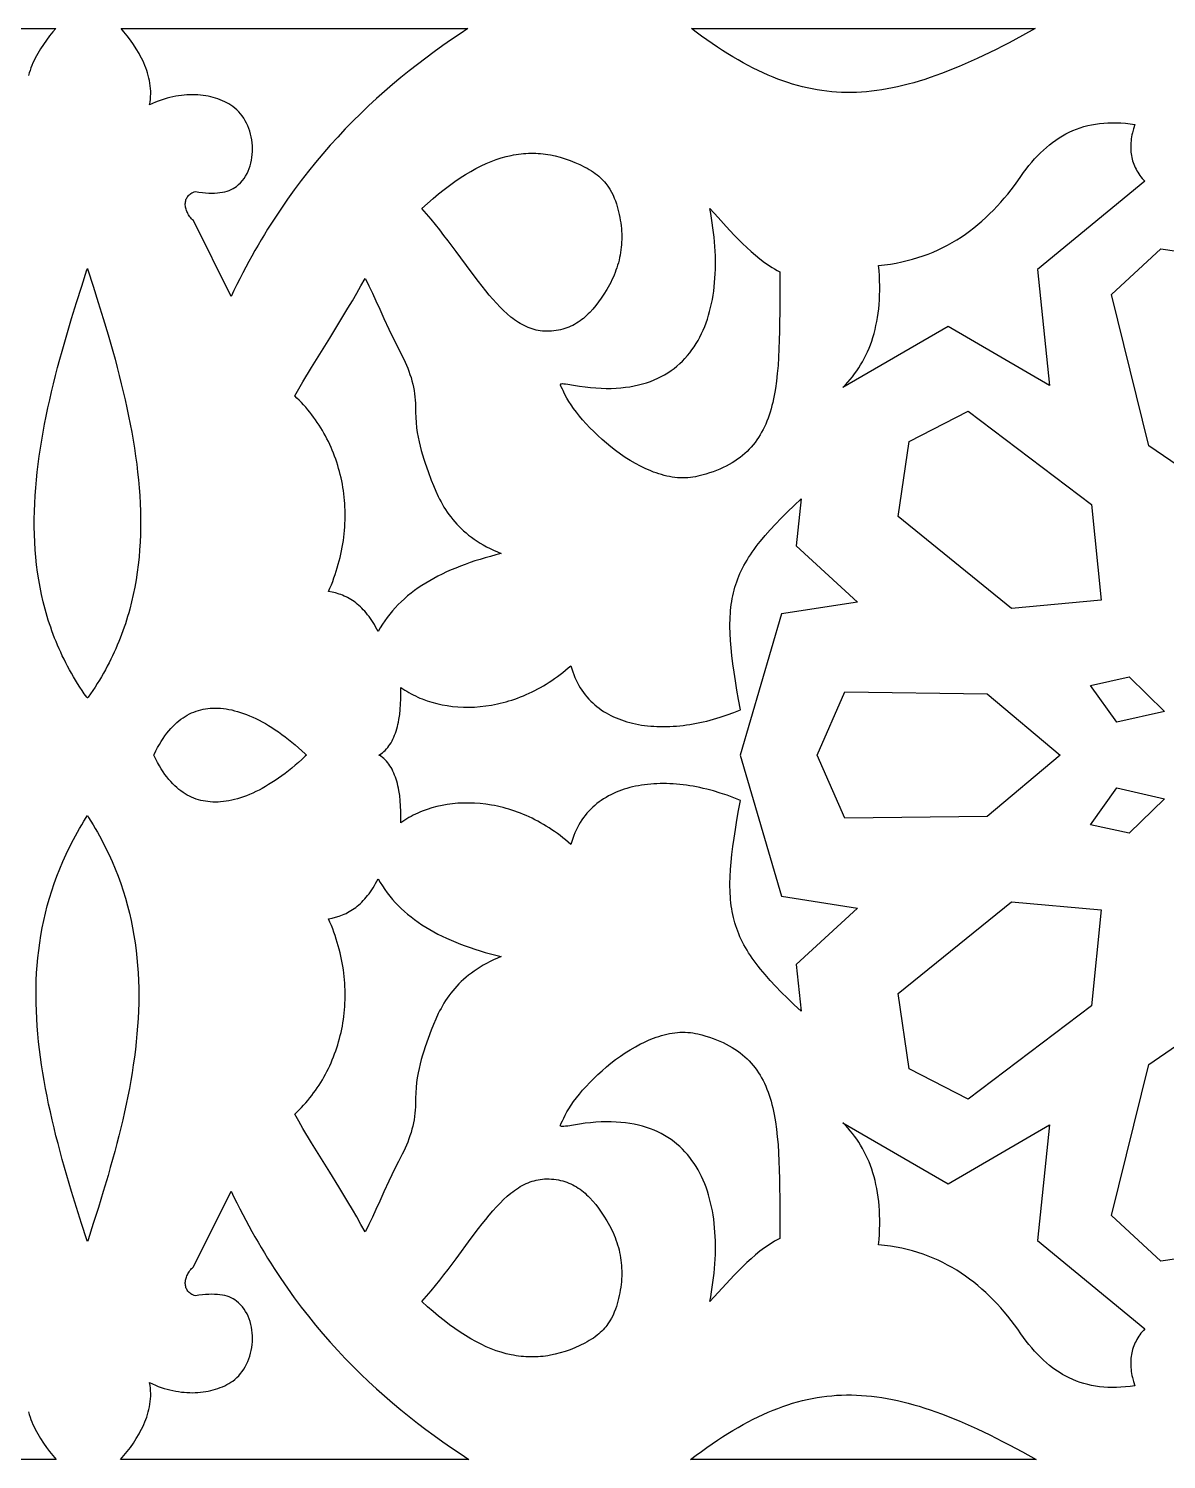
# Model space of a CAD drawing. Extents: x -575 to 575, y -425 to 425.
# Drawn here: x -411.5 to -347.9, y 285 to 365 of the extents above; entities that cross this region are included whole.
import ezdxf

# ---------------------------------------------------------------- set-up
doc = ezdxf.new("R2010")
doc.units = 0
doc.layers.add('LAYER_1', color=18, linetype='CONTINUOUS')

msp = doc.modelspace()

# ---------------------------------------------------------------- linework, layer by layer
at = {"layer": 'LAYER_1'}
for points in [[(-429.423, 365), (-410.035, 365), (-410.192, 364.817), (-410.373, 364.593), (-410.55, 364.36), (-410.721, 364.119), (-410.883, 363.87), (-411.036, 363.613), (-411.108, 363.482), (-411.177, 363.35), (-411.243, 363.216), (-411.305, 363.08), (-411.363, 362.943), (-411.417, 362.804), (-411.467, 362.664), (-411.513, 362.522), (-411.553, 362.38)], [(-411.553, 287.685), (-411.513, 287.542), (-411.467, 287.401), (-411.417, 287.261), (-411.363, 287.122), (-411.305, 286.985), (-411.243, 286.849), (-411.177, 286.715), (-411.108, 286.582), (-411.036, 286.451), (-410.883, 286.195), (-410.721, 285.945), (-410.55, 285.704), (-410.373, 285.471), (-410.192, 285.247), (-410.008, 285.032), (-429.472, 285.032)]]:
    msp.add_lwpolyline(points, dxfattribs=at)
for points in [[(-387.422, 364.711), (-387.905, 364.383), (-388.386, 364.048), (-388.863, 363.706), (-389.336, 363.357), (-389.806, 363), (-390.272, 362.635), (-390.733, 362.262), (-391.191, 361.88), (-391.644, 361.489), (-392.093, 361.089), (-392.537, 360.68), (-392.976, 360.261), (-393.41, 359.831), (-393.84, 359.392), (-394.264, 358.941), (-394.683, 358.48), (-395.096, 358.007), (-395.504, 357.523), (-395.905, 357.026), (-396.301, 356.518), (-396.691, 355.997), (-397.075, 355.463), (-397.452, 354.917), (-397.823, 354.356), (-398.005, 354.071), (-398.187, 353.783), (-398.366, 353.49), (-398.544, 353.195), (-398.72, 352.895), (-398.894, 352.593), (-399.067, 352.286), (-399.237, 351.976), (-399.406, 351.662), (-399.573, 351.344), (-399.738, 351.023), (-399.902, 350.697), (-400.063, 350.368), (-400.223, 350.035), (-402.333, 354.268), (-402.387, 354.319), (-402.437, 354.373), (-402.485, 354.428), (-402.529, 354.484), (-402.569, 354.541), (-402.607, 354.6), (-402.641, 354.659), (-402.672, 354.719), (-402.699, 354.78), (-402.722, 354.84), (-402.742, 354.901), (-402.758, 354.962), (-402.771, 355.023), (-402.779, 355.083), (-402.784, 355.142), (-402.785, 355.201), (-402.782, 355.259), (-402.775, 355.316), (-402.764, 355.371), (-402.749, 355.425), (-402.73, 355.477), (-402.706, 355.528), (-402.678, 355.576), (-402.646, 355.623), (-402.609, 355.667), (-402.568, 355.708), (-402.522, 355.747), (-402.472, 355.782), (-402.417, 355.815), (-402.358, 355.844), (-402.293, 355.87), (-402.224, 355.893), (-402.024, 355.863), (-401.832, 355.839), (-401.648, 355.821), (-401.472, 355.811), (-401.304, 355.806), (-401.144, 355.808), (-400.991, 355.817), (-400.846, 355.832), (-400.708, 355.853), (-400.576, 355.881), (-400.452, 355.915), (-400.334, 355.955), (-400.223, 356.002), (-400.117, 356.055), (-400.018, 356.115), (-399.925, 356.18), (-399.804, 356.28), (-399.692, 356.389), (-399.589, 356.505), (-399.496, 356.628), (-399.411, 356.758), (-399.334, 356.894), (-399.267, 357.035), (-399.208, 357.181), (-399.158, 357.332), (-399.116, 357.486), (-399.082, 357.643), (-399.057, 357.803), (-399.04, 357.964), (-399.03, 358.128), (-399.029, 358.292), (-399.036, 358.456), (-399.05, 358.62), (-399.072, 358.783), (-399.102, 358.945), (-399.139, 359.104), (-399.183, 359.261), (-399.235, 359.415), (-399.294, 359.565), (-399.361, 359.711), (-399.434, 359.852), (-399.514, 359.987), (-399.601, 360.117), (-399.694, 360.239), (-399.795, 360.355), (-399.902, 360.463), (-400.015, 360.562), (-400.135, 360.653), (-400.242, 360.724), (-400.352, 360.791), (-400.466, 360.855), (-400.584, 360.915), (-400.706, 360.97), (-400.831, 361.022), (-400.959, 361.069), (-401.089, 361.113), (-401.223, 361.152), (-401.36, 361.186), (-401.499, 361.217), (-401.641, 361.243), (-401.785, 361.264), (-401.931, 361.281), (-402.08, 361.294), (-402.23, 361.302), (-402.382, 361.305), (-402.536, 361.303), (-402.691, 361.296), (-402.847, 361.285), (-403.005, 361.268), (-403.164, 361.247), (-403.324, 361.22), (-403.484, 361.189), (-403.646, 361.152), (-403.807, 361.11), (-403.97, 361.062), (-404.132, 361.009), (-404.294, 360.951), (-404.457, 360.887), (-404.619, 360.818), (-404.781, 360.743), (-404.755, 360.896), (-404.737, 361.048), (-404.725, 361.199), (-404.721, 361.35), (-404.722, 361.5), (-404.73, 361.649), (-404.744, 361.797), (-404.764, 361.945), (-404.789, 362.091), (-404.82, 362.236), (-404.856, 362.38), (-404.896, 362.522), (-404.942, 362.664), (-404.992, 362.804), (-405.046, 362.943), (-405.104, 363.08), (-405.166, 363.216), (-405.232, 363.35), (-405.301, 363.482), (-405.373, 363.613), (-405.526, 363.87), (-405.688, 364.119), (-405.859, 364.36), (-406.036, 364.593), (-406.218, 364.817), (-406.374, 365), (-386.983, 365)], [(-355.964, 364.609), (-356.712, 364.212), (-357.078, 364.023), (-357.439, 363.841), (-357.796, 363.664), (-358.147, 363.495), (-358.494, 363.332), (-358.837, 363.175), (-359.176, 363.025), (-359.51, 362.882), (-359.84, 362.745), (-360.166, 362.615), (-360.489, 362.492), (-360.808, 362.375), (-361.124, 362.265), (-361.436, 362.161), (-361.745, 362.065), (-362.05, 361.975), (-362.353, 361.892), (-362.654, 361.815), (-362.951, 361.746), (-363.246, 361.683), (-363.538, 361.627), (-363.829, 361.579), (-364.117, 361.537), (-364.403, 361.501), (-364.687, 361.473), (-364.97, 361.452), (-365.251, 361.438), (-365.531, 361.431), (-365.809, 361.431), (-366.086, 361.438), (-366.362, 361.452), (-366.637, 361.473), (-366.911, 361.501), (-367.185, 361.536), (-367.458, 361.579), (-367.731, 361.629), (-368.004, 361.685), (-368.276, 361.75), (-368.549, 361.821), (-368.822, 361.9), (-369.095, 361.986), (-369.369, 362.079), (-369.643, 362.179), (-369.918, 362.287), (-370.193, 362.403), (-370.47, 362.525), (-370.748, 362.656), (-371.027, 362.793), (-371.308, 362.938), (-371.59, 363.091), (-371.874, 363.251), (-372.159, 363.418), (-372.447, 363.593), (-372.736, 363.776), (-373.028, 363.966), (-373.322, 364.164), (-373.619, 364.37), (-373.918, 364.583), (-374.22, 364.804), (-374.482, 365), (-355.253, 365)], [(-350.71, 359.74), (-350.461, 359.728), (-350.208, 359.708), (-349.949, 359.679), (-349.686, 359.64), (-349.761, 359.406), (-349.821, 359.177), (-349.845, 359.064), (-349.866, 358.952), (-349.884, 358.842), (-349.897, 358.733), (-349.907, 358.624), (-349.914, 358.518), (-349.916, 358.412), (-349.915, 358.307), (-349.911, 358.204), (-349.903, 358.102), (-349.891, 358.001), (-349.875, 357.901), (-349.856, 357.802), (-349.833, 357.705), (-349.807, 357.609), (-349.777, 357.514), (-349.743, 357.42), (-349.705, 357.327), (-349.664, 357.236), (-349.62, 357.145), (-349.571, 357.056), (-349.519, 356.968), (-349.464, 356.882), (-349.404, 356.796), (-349.341, 356.712), (-349.275, 356.629), (-349.205, 356.547), (-349.131, 356.466), (-355.129, 351.528), (-354.462, 345.061), (-360.127, 348.353), (-366.014, 344.944), (-365.873, 345.088), (-365.737, 345.235), (-365.606, 345.387), (-365.479, 345.543), (-365.357, 345.703), (-365.239, 345.866), (-365.126, 346.035), (-365.018, 346.207), (-364.915, 346.384), (-364.816, 346.565), (-364.723, 346.75), (-364.634, 346.94), (-364.551, 347.134), (-364.473, 347.333), (-364.4, 347.537), (-364.332, 347.745), (-364.269, 347.959), (-364.212, 348.176), (-364.161, 348.399), (-364.115, 348.627), (-364.074, 348.86), (-364.039, 349.097), (-364.01, 349.34), (-363.987, 349.588), (-363.969, 349.841), (-363.957, 350.099), (-363.951, 350.363), (-363.952, 350.632), (-363.958, 350.907), (-363.971, 351.187), (-363.989, 351.472), (-364.014, 351.763), (-363.682, 351.799), (-363.355, 351.843), (-363.035, 351.897), (-362.721, 351.959), (-362.413, 352.031), (-362.111, 352.11), (-361.815, 352.198), (-361.525, 352.295), (-361.241, 352.399), (-360.962, 352.512), (-360.689, 352.632), (-360.421, 352.76), (-360.158, 352.896), (-359.901, 353.039), (-359.648, 353.189), (-359.401, 353.347), (-359.159, 353.512), (-358.922, 353.684), (-358.689, 353.862), (-358.461, 354.047), (-358.238, 354.239), (-358.019, 354.437), (-357.805, 354.642), (-357.594, 354.852), (-357.388, 355.069), (-357.187, 355.291), (-356.989, 355.519), (-356.795, 355.753), (-356.605, 355.992), (-356.418, 356.236), (-356.236, 356.486), (-356.056, 356.741), (-355.909, 356.949), (-355.759, 357.151), (-355.607, 357.345), (-355.452, 357.533), (-355.294, 357.713), (-355.133, 357.887), (-354.969, 358.053), (-354.802, 358.211), (-354.632, 358.363), (-354.459, 358.507), (-354.283, 358.643), (-354.103, 358.772), (-353.92, 358.893), (-353.734, 359.006), (-353.544, 359.112), (-353.35, 359.209), (-353.152, 359.299), (-352.951, 359.381), (-352.746, 359.454), (-352.536, 359.52), (-352.323, 359.577), (-352.106, 359.626), (-351.884, 359.666), (-351.658, 359.698), (-351.428, 359.721), (-351.193, 359.736), (-350.954, 359.742)], [(-383.325, 358.035), (-383.188, 358.031), (-383.051, 358.024), (-382.914, 358.014), (-382.778, 358), (-382.641, 357.983), (-382.505, 357.963), (-382.368, 357.939), (-382.095, 357.881), (-381.821, 357.811), (-381.547, 357.727), (-381.272, 357.629), (-380.997, 357.519), (-380.72, 357.396), (-380.443, 357.259), (-380.314, 357.191), (-380.192, 357.12), (-380.076, 357.049), (-379.965, 356.975), (-379.861, 356.901), (-379.762, 356.825), (-379.669, 356.748), (-379.581, 356.67), (-379.498, 356.591), (-379.42, 356.512), (-379.346, 356.431), (-379.277, 356.351), (-379.212, 356.269), (-379.152, 356.187), (-379.043, 356.023), (-378.947, 355.858), (-378.865, 355.694), (-378.794, 355.532), (-378.733, 355.371), (-378.681, 355.214), (-378.635, 355.06), (-378.559, 354.768), (-378.522, 354.609), (-378.489, 354.45), (-378.46, 354.293), (-378.436, 354.136), (-378.416, 353.981), (-378.4, 353.827), (-378.389, 353.674), (-378.381, 353.522), (-378.378, 353.371), (-378.379, 353.221), (-378.384, 353.072), (-378.393, 352.924), (-378.406, 352.777), (-378.424, 352.631), (-378.445, 352.486), (-378.47, 352.342), (-378.498, 352.199), (-378.531, 352.057), (-378.568, 351.916), (-378.608, 351.775), (-378.652, 351.636), (-378.7, 351.497), (-378.751, 351.36), (-378.806, 351.223), (-378.865, 351.087), (-378.927, 350.952), (-378.992, 350.818), (-379.062, 350.685), (-379.134, 350.552), (-379.21, 350.42), (-379.372, 350.159), (-379.522, 349.936), (-379.675, 349.722), (-379.834, 349.517), (-379.997, 349.322), (-380.166, 349.139), (-380.253, 349.051), (-380.341, 348.967), (-380.431, 348.885), (-380.523, 348.807), (-380.617, 348.733), (-380.713, 348.662), (-380.811, 348.594), (-380.911, 348.53), (-381.013, 348.47), (-381.118, 348.414), (-381.224, 348.362), (-381.333, 348.314), (-381.445, 348.27), (-381.559, 348.231), (-381.676, 348.195), (-381.795, 348.165), (-381.917, 348.139), (-382.042, 348.118), (-382.17, 348.101), (-382.3, 348.09), (-382.434, 348.083), (-382.571, 348.082), (-382.693, 348.086), (-382.813, 348.095), (-382.932, 348.109), (-383.049, 348.128), (-383.165, 348.153), (-383.28, 348.182), (-383.393, 348.216), (-383.505, 348.255), (-383.617, 348.298), (-383.727, 348.346), (-383.836, 348.398), (-383.944, 348.455), (-384.051, 348.516), (-384.157, 348.581), (-384.263, 348.65), (-384.367, 348.723), (-384.472, 348.8), (-384.575, 348.88), (-384.78, 349.052), (-384.983, 349.238), (-385.185, 349.437), (-385.385, 349.648), (-385.585, 349.87), (-385.785, 350.103), (-385.985, 350.346), (-386.185, 350.598), (-386.387, 350.858), (-386.795, 351.4), (-387.642, 352.55), (-388.089, 353.146), (-388.319, 353.446), (-388.555, 353.746), (-388.796, 354.046), (-389.044, 354.345), (-389.299, 354.643), (-389.56, 354.937), (-389.243, 355.226), (-388.93, 355.5), (-388.62, 355.759), (-388.314, 356.005), (-388.011, 356.236), (-387.711, 356.453), (-387.413, 356.656), (-387.119, 356.844), (-386.827, 357.019), (-386.537, 357.18), (-386.249, 357.326), (-385.964, 357.459), (-385.68, 357.578), (-385.399, 357.683), (-385.118, 357.775), (-384.84, 357.852), (-384.562, 357.916), (-384.424, 357.943), (-384.286, 357.966), (-384.148, 357.986), (-384.01, 358.003), (-383.873, 358.016), (-383.735, 358.026), (-383.598, 358.032), (-383.461, 358.035)], [(-372.991, 354.438), (-372.537, 353.943), (-372.085, 353.458), (-371.857, 353.221), (-371.626, 352.99), (-371.391, 352.764), (-371.15, 352.544), (-370.904, 352.332), (-370.65, 352.128), (-370.388, 351.932), (-370.253, 351.838), (-370.116, 351.746), (-369.976, 351.657), (-369.833, 351.57), (-369.688, 351.486), (-369.539, 351.405), (-369.545, 349.13), (-369.549, 348.598), (-369.557, 348.082), (-369.569, 347.58), (-369.586, 347.094), (-369.609, 346.622), (-369.64, 346.166), (-369.678, 345.725), (-369.726, 345.299), (-369.784, 344.888), (-369.817, 344.688), (-369.853, 344.492), (-369.892, 344.3), (-369.934, 344.111), (-369.979, 343.927), (-370.028, 343.746), (-370.08, 343.569), (-370.136, 343.396), (-370.196, 343.226), (-370.259, 343.061), (-370.327, 342.899), (-370.399, 342.741), (-370.475, 342.587), (-370.555, 342.436), (-370.64, 342.29), (-370.729, 342.147), (-370.823, 342.008), (-370.922, 341.873), (-371.026, 341.742), (-371.136, 341.615), (-371.25, 341.491), (-371.37, 341.371), (-371.495, 341.256), (-371.626, 341.144), (-371.763, 341.035), (-371.905, 340.931), (-372.053, 340.831), (-372.208, 340.734), (-372.369, 340.641), (-372.536, 340.552), (-372.71, 340.467), (-372.89, 340.386), (-373.077, 340.309), (-373.27, 340.235), (-373.471, 340.166), (-373.679, 340.1), (-373.894, 340.038), (-374.116, 339.98), (-374.257, 339.949), (-374.399, 339.924), (-374.541, 339.905), (-374.685, 339.892), (-374.83, 339.886), (-374.975, 339.885), (-375.121, 339.89), (-375.267, 339.9), (-375.414, 339.916), (-375.561, 339.937), (-375.709, 339.963), (-375.857, 339.994), (-376.005, 340.03), (-376.153, 340.07), (-376.301, 340.115), (-376.448, 340.164), (-376.596, 340.218), (-376.743, 340.275), (-376.89, 340.336), (-377.036, 340.401), (-377.182, 340.47), (-377.327, 340.542), (-377.615, 340.696), (-377.899, 340.862), (-378.178, 341.038), (-378.452, 341.224), (-378.72, 341.418), (-378.982, 341.62), (-379.236, 341.827), (-379.482, 342.039), (-379.719, 342.255), (-379.947, 342.473), (-380.164, 342.692), (-380.371, 342.911), (-380.566, 343.129), (-380.748, 343.345), (-380.918, 343.556), (-381.074, 343.763), (-381.215, 343.964), (-381.341, 344.158), (-381.451, 344.343), (-381.544, 344.519), (-381.62, 344.683), (-381.658, 344.768), (-381.696, 344.844), (-381.764, 344.97), (-381.789, 345.021), (-381.806, 345.063), (-381.813, 345.098), (-381.811, 345.112), (-381.807, 345.124), (-381.799, 345.135), (-381.787, 345.143), (-381.75, 345.155), (-381.695, 345.159), (-381.619, 345.155), (-381.521, 345.145), (-381.398, 345.127), (-381.071, 345.072), (-380.747, 345.019), (-380.431, 344.975), (-380.123, 344.94), (-379.822, 344.915), (-379.528, 344.899), (-379.242, 344.892), (-378.963, 344.894), (-378.692, 344.904), (-378.428, 344.924), (-378.17, 344.951), (-377.92, 344.987), (-377.677, 345.031), (-377.441, 345.083), (-377.212, 345.142), (-376.99, 345.21), (-376.775, 345.285), (-376.566, 345.367), (-376.365, 345.457), (-376.17, 345.554), (-375.981, 345.658), (-375.799, 345.768), (-375.624, 345.885), (-375.455, 346.009), (-375.293, 346.14), (-375.136, 346.276), (-374.987, 346.419), (-374.843, 346.567), (-374.706, 346.722), (-374.575, 346.882), (-374.45, 347.047), (-374.331, 347.218), (-374.218, 347.394), (-374.111, 347.576), (-374.01, 347.762), (-373.914, 347.953), (-373.825, 348.149), (-373.741, 348.349), (-373.663, 348.554), (-373.591, 348.763), (-373.524, 348.976), (-373.462, 349.192), (-373.407, 349.413), (-373.356, 349.638), (-373.311, 349.865), (-373.271, 350.097), (-373.237, 350.331), (-373.207, 350.569), (-373.183, 350.809), (-373.164, 351.052), (-373.15, 351.298), (-373.141, 351.547), (-373.137, 351.797), (-373.138, 352.05), (-373.144, 352.305), (-373.154, 352.562), (-373.169, 352.821), (-373.189, 353.081), (-373.214, 353.343), (-373.243, 353.606), (-373.276, 353.871), (-373.315, 354.136), (-373.357, 354.403), (-373.404, 354.67), (-373.455, 354.937)], [(-344.514, 352.146), (-342.451, 343.742), (-344.856, 338.92), (-348.902, 341.686), (-350.996, 350.131), (-348.24, 352.684)], [(-408.232, 351.51), (-407.939, 350.605), (-407.652, 349.698), (-407.372, 348.79), (-407.101, 347.881), (-406.84, 346.969), (-406.716, 346.517), (-406.594, 346.062), (-406.477, 345.608), (-406.363, 345.155), (-406.254, 344.702), (-406.149, 344.249), (-406.049, 343.797), (-405.954, 343.346), (-405.865, 342.896), (-405.78, 342.447), (-405.702, 341.998), (-405.63, 341.551), (-405.564, 341.105), (-405.504, 340.66), (-405.451, 340.217), (-405.405, 339.775), (-405.366, 339.335), (-405.335, 338.896), (-405.311, 338.459), (-405.294, 338.024), (-405.286, 337.59), (-405.287, 337.158), (-405.295, 336.729), (-405.312, 336.301), (-405.339, 335.876), (-405.374, 335.452), (-405.419, 335.031), (-405.473, 334.612), (-405.537, 334.195), (-405.611, 333.78), (-405.695, 333.367), (-405.789, 332.957), (-405.895, 332.545), (-405.951, 332.346), (-406.011, 332.143), (-406.073, 331.941), (-406.138, 331.739), (-406.206, 331.538), (-406.277, 331.338), (-406.35, 331.138), (-406.427, 330.938), (-406.507, 330.739), (-406.59, 330.541), (-406.675, 330.343), (-406.764, 330.146), (-406.856, 329.949), (-406.951, 329.753), (-407.05, 329.557), (-407.151, 329.362), (-407.256, 329.167), (-407.365, 328.973), (-407.476, 328.779), (-407.591, 328.586), (-407.71, 328.394), (-407.832, 328.201), (-407.957, 328.01), (-408.086, 327.819), (-408.219, 327.628), (-408.248, 327.588), (-408.26, 327.603), (-408.272, 327.588), (-408.301, 327.628), (-408.433, 327.819), (-408.562, 328.01), (-408.688, 328.201), (-408.81, 328.394), (-408.928, 328.586), (-409.043, 328.779), (-409.155, 328.973), (-409.263, 329.167), (-409.368, 329.362), (-409.47, 329.557), (-409.568, 329.753), (-409.663, 329.949), (-409.755, 330.146), (-409.844, 330.343), (-409.93, 330.541), (-410.013, 330.739), (-410.092, 330.938), (-410.169, 331.138), (-410.243, 331.338), (-410.314, 331.538), (-410.382, 331.739), (-410.447, 331.941), (-410.509, 332.143), (-410.568, 332.346), (-410.624, 332.545), (-410.73, 332.957), (-410.825, 333.367), (-410.909, 333.78), (-410.983, 334.195), (-411.047, 334.612), (-411.101, 335.031), (-411.146, 335.452), (-411.181, 335.876), (-411.207, 336.301), (-411.224, 336.729), (-411.233, 337.158), (-411.233, 337.59), (-411.225, 338.024), (-411.209, 338.459), (-411.185, 338.896), (-411.153, 339.335), (-411.115, 339.775), (-411.069, 340.217), (-411.016, 340.66), (-410.956, 341.105), (-410.89, 341.551), (-410.817, 341.998), (-410.739, 342.447), (-410.655, 342.896), (-410.565, 343.346), (-410.47, 343.797), (-410.37, 344.249), (-410.266, 344.702), (-410.156, 345.155), (-410.043, 345.608), (-409.925, 346.062), (-409.804, 346.517), (-409.679, 346.969), (-409.419, 347.881), (-409.148, 348.79), (-408.868, 349.698), (-408.58, 350.605), (-408.288, 351.51), (-408.26, 351.593)], [(-392.623, 350.832), (-392.518, 350.629), (-392.319, 350.22), (-392.122, 349.792), (-391.912, 349.325), (-391.676, 348.802), (-391.396, 348.202), (-391.06, 347.508), (-390.866, 347.119), (-390.652, 346.699), (-390.569, 346.533), (-390.491, 346.365), (-390.416, 346.194), (-390.346, 346.021), (-390.28, 345.846), (-390.22, 345.669), (-390.164, 345.491), (-390.113, 345.312), (-390.067, 345.132), (-390.027, 344.952), (-389.993, 344.773), (-389.965, 344.594), (-389.943, 344.415), (-389.927, 344.238), (-389.918, 344.062), (-389.915, 343.888), (-389.912, 343.572), (-389.9, 343.269), (-389.878, 342.977), (-389.848, 342.696), (-389.81, 342.425), (-389.764, 342.162), (-389.712, 341.906), (-389.653, 341.657), (-389.589, 341.413), (-389.52, 341.174), (-389.447, 340.937), (-389.369, 340.703), (-389.205, 340.238), (-389.032, 339.77), (-388.91, 339.456), (-388.78, 339.148), (-388.639, 338.846), (-388.564, 338.697), (-388.486, 338.55), (-388.404, 338.405), (-388.319, 338.262), (-388.23, 338.12), (-388.137, 337.98), (-388.04, 337.842), (-387.938, 337.707), (-387.832, 337.573), (-387.721, 337.441), (-387.605, 337.311), (-387.483, 337.184), (-387.356, 337.058), (-387.224, 336.936), (-387.085, 336.815), (-386.941, 336.697), (-386.79, 336.581), (-386.633, 336.467), (-386.469, 336.357), (-386.298, 336.248), (-386.12, 336.143), (-385.935, 336.04), (-385.742, 335.94), (-385.542, 335.842), (-385.334, 335.748), (-385.117, 335.656), (-385.421, 335.581), (-385.72, 335.502), (-386.014, 335.42), (-386.302, 335.334), (-386.586, 335.245), (-386.864, 335.152), (-387.136, 335.055), (-387.404, 334.955), (-387.665, 334.851), (-387.922, 334.743), (-388.172, 334.632), (-388.417, 334.516), (-388.656, 334.396), (-388.889, 334.273), (-389.116, 334.145), (-389.338, 334.013), (-389.553, 333.877), (-389.762, 333.737), (-389.965, 333.593), (-390.161, 333.444), (-390.351, 333.291), (-390.535, 333.133), (-390.712, 332.971), (-390.883, 332.805), (-391.047, 332.634), (-391.205, 332.459), (-391.355, 332.278), (-391.499, 332.093), (-391.636, 331.904), (-391.765, 331.709), (-391.888, 331.51), (-392.004, 331.306), (-392.072, 331.439), (-392.142, 331.568), (-392.214, 331.692), (-392.287, 331.812), (-392.361, 331.927), (-392.436, 332.037), (-392.512, 332.143), (-392.59, 332.244), (-392.669, 332.341), (-392.749, 332.434), (-392.831, 332.523), (-392.913, 332.608), (-392.997, 332.688), (-393.082, 332.765), (-393.168, 332.838), (-393.255, 332.907), (-393.343, 332.972), (-393.432, 333.033), (-393.522, 333.091), (-393.614, 333.145), (-393.706, 333.196), (-393.799, 333.243), (-393.893, 333.287), (-393.988, 333.327), (-394.084, 333.364), (-394.181, 333.398), (-394.378, 333.457), (-394.577, 333.504), (-394.781, 333.54), (-394.698, 333.729), (-394.619, 333.918), (-394.544, 334.107), (-394.473, 334.297), (-394.406, 334.487), (-394.343, 334.677), (-394.284, 334.868), (-394.228, 335.058), (-394.177, 335.248), (-394.129, 335.439), (-394.085, 335.629), (-394.045, 335.82), (-394.009, 336.01), (-393.976, 336.2), (-393.947, 336.39), (-393.922, 336.579), (-393.9, 336.769), (-393.882, 336.958), (-393.868, 337.146), (-393.857, 337.334), (-393.85, 337.522), (-393.847, 337.709), (-393.847, 337.895), (-393.85, 338.081), (-393.858, 338.266), (-393.868, 338.45), (-393.882, 338.634), (-393.9, 338.817), (-393.921, 338.999), (-393.945, 339.18), (-393.973, 339.36), (-394.004, 339.539), (-394.039, 339.717), (-394.077, 339.894), (-394.118, 340.07), (-394.163, 340.245), (-394.21, 340.418), (-394.261, 340.59), (-394.316, 340.761), (-394.373, 340.931), (-394.434, 341.099), (-394.498, 341.265), (-394.565, 341.431), (-394.635, 341.594), (-394.709, 341.756), (-394.785, 341.917), (-394.865, 342.075), (-394.947, 342.232), (-395.033, 342.388), (-395.121, 342.541), (-395.213, 342.693), (-395.308, 342.842), (-395.405, 342.99), (-395.506, 343.136), (-395.609, 343.28), (-395.716, 343.421), (-395.825, 343.561), (-395.937, 343.698), (-396.052, 343.833), (-396.17, 343.966), (-396.29, 344.096), (-396.414, 344.225), (-396.54, 344.35), (-396.669, 344.474), (-396.444, 344.863), (-396.212, 345.257), (-395.727, 346.059), (-394.71, 347.701), (-394.196, 348.534), (-393.689, 349.37), (-393.441, 349.789), (-393.199, 350.206), (-392.963, 350.623), (-392.734, 351.038)], [(-352.101, 338.405), (-351.577, 333.05), (-356.586, 332.593), (-362.922, 337.728), (-362.305, 341.927), (-359.008, 343.627)], [(-368.632, 336.09), (-365.188, 332.952), (-369.437, 332.289), (-371.747, 324.396), (-369.437, 316.502), (-365.188, 315.84), (-368.632, 312.701), (-368.346, 310.079), (-368.74, 310.447), (-369.111, 310.803), (-369.458, 311.147), (-369.783, 311.482), (-370.085, 311.807), (-370.366, 312.126), (-370.626, 312.437), (-370.748, 312.591), (-370.864, 312.744), (-370.976, 312.896), (-371.083, 313.047), (-371.185, 313.198), (-371.282, 313.348), (-371.374, 313.498), (-371.462, 313.647), (-371.545, 313.797), (-371.623, 313.946), (-371.697, 314.096), (-371.766, 314.247), (-371.831, 314.398), (-371.892, 314.55), (-371.948, 314.703), (-372, 314.857), (-372.048, 315.012), (-372.092, 315.168), (-372.132, 315.327), (-372.168, 315.486), (-372.201, 315.648), (-372.229, 315.812), (-372.253, 315.978), (-372.274, 316.146), (-372.292, 316.317), (-372.305, 316.49), (-372.316, 316.667), (-372.323, 316.846), (-372.326, 317.028), (-372.326, 317.214), (-372.317, 317.596), (-372.295, 317.993), (-372.262, 318.406), (-372.217, 318.836), (-372.161, 319.286), (-372.095, 319.755), (-372.019, 320.246), (-371.934, 320.759), (-371.841, 321.296), (-371.738, 321.858), (-372.113, 322.011), (-372.49, 322.15), (-372.868, 322.277), (-373.248, 322.391), (-373.627, 322.491), (-373.817, 322.536), (-374.007, 322.578), (-374.196, 322.616), (-374.385, 322.651), (-374.573, 322.682), (-374.761, 322.709), (-374.948, 322.734), (-375.134, 322.754), (-375.319, 322.771), (-375.504, 322.784), (-375.687, 322.794), (-375.869, 322.8), (-376.05, 322.803), (-376.23, 322.801), (-376.408, 322.796), (-376.584, 322.787), (-376.759, 322.774), (-376.932, 322.758), (-377.104, 322.737), (-377.273, 322.713), (-377.441, 322.685), (-377.606, 322.653), (-377.769, 322.617), (-377.93, 322.577), (-378.088, 322.533), (-378.244, 322.485), (-378.398, 322.432), (-378.548, 322.376), (-378.696, 322.316), (-378.842, 322.251), (-378.984, 322.183), (-379.123, 322.11), (-379.259, 322.033), (-379.392, 321.952), (-379.521, 321.866), (-379.647, 321.776), (-379.77, 321.682), (-379.888, 321.584), (-380.004, 321.481), (-380.115, 321.374), (-380.222, 321.262), (-380.326, 321.146), (-380.425, 321.025), (-380.521, 320.9), (-380.612, 320.771), (-380.698, 320.637), (-380.78, 320.498), (-380.858, 320.355), (-380.931, 320.207), (-380.999, 320.054), (-381.063, 319.897), (-381.121, 319.735), (-381.174, 319.568), (-381.223, 319.397), (-381.371, 319.528), (-381.521, 319.654), (-381.672, 319.776), (-381.824, 319.895), (-381.977, 320.009), (-382.132, 320.12), (-382.287, 320.226), (-382.443, 320.329), (-382.599, 320.427), (-382.757, 320.522), (-382.915, 320.613), (-383.074, 320.701), (-383.234, 320.784), (-383.394, 320.864), (-383.554, 320.94), (-383.715, 321.012), (-383.876, 321.081), (-384.038, 321.146), (-384.199, 321.207), (-384.361, 321.265), (-384.523, 321.319), (-384.685, 321.369), (-384.847, 321.416), (-385.009, 321.46), (-385.171, 321.5), (-385.333, 321.537), (-385.494, 321.57), (-385.655, 321.6), (-385.976, 321.649), (-386.294, 321.685), (-386.611, 321.708), (-386.924, 321.718), (-387.234, 321.715), (-387.54, 321.7), (-387.842, 321.672), (-388.139, 321.632), (-388.43, 321.58), (-388.716, 321.517), (-388.995, 321.442), (-389.268, 321.355), (-389.533, 321.258), (-389.663, 321.205), (-389.791, 321.149), (-389.917, 321.091), (-390.04, 321.03), (-390.162, 320.966), (-390.281, 320.9), (-390.398, 320.831), (-390.512, 320.76), (-390.625, 320.686), (-390.734, 320.61), (-390.728, 320.931), (-390.731, 321.245), (-390.743, 321.551), (-390.765, 321.848), (-390.797, 322.136), (-390.84, 322.412), (-390.865, 322.546), (-390.894, 322.677), (-390.925, 322.805), (-390.959, 322.93), (-390.996, 323.051), (-391.035, 323.169), (-391.078, 323.283), (-391.124, 323.393), (-391.173, 323.5), (-391.225, 323.603), (-391.281, 323.701), (-391.339, 323.796), (-391.401, 323.886), (-391.467, 323.972), (-391.535, 324.053), (-391.607, 324.13), (-391.683, 324.202), (-391.762, 324.269), (-391.845, 324.331), (-391.931, 324.388), (-391.954, 324.388), (-391.943, 324.396), (-391.954, 324.403), (-391.931, 324.403), (-391.845, 324.46), (-391.762, 324.522), (-391.683, 324.59), (-391.607, 324.662), (-391.535, 324.738), (-391.467, 324.82), (-391.401, 324.905), (-391.339, 324.996), (-391.281, 325.09), (-391.225, 325.189), (-391.173, 325.291), (-391.124, 325.398), (-391.078, 325.509), (-391.035, 325.623), (-390.996, 325.74), (-390.959, 325.862), (-390.925, 325.986), (-390.894, 326.114), (-390.865, 326.245), (-390.84, 326.379), (-390.797, 326.656), (-390.765, 326.943), (-390.743, 327.24), (-390.731, 327.547), (-390.728, 327.861), (-390.734, 328.182), (-390.625, 328.106), (-390.512, 328.032), (-390.398, 327.96), (-390.281, 327.891), (-390.162, 327.825), (-390.04, 327.761), (-389.917, 327.7), (-389.791, 327.642), (-389.663, 327.587), (-389.533, 327.534), (-389.268, 327.436), (-388.995, 327.35), (-388.716, 327.275), (-388.43, 327.211), (-388.139, 327.159), (-387.842, 327.119), (-387.54, 327.092), (-387.234, 327.076), (-386.924, 327.074), (-386.611, 327.084), (-386.294, 327.107), (-385.976, 327.143), (-385.655, 327.192), (-385.494, 327.222), (-385.333, 327.255), (-385.171, 327.291), (-385.009, 327.331), (-384.847, 327.375), (-384.685, 327.422), (-384.523, 327.473), (-384.361, 327.527), (-384.199, 327.584), (-384.038, 327.646), (-383.876, 327.711), (-383.715, 327.779), (-383.554, 327.852), (-383.394, 327.928), (-383.234, 328.007), (-383.074, 328.091), (-382.915, 328.178), (-382.757, 328.269), (-382.599, 328.364), (-382.443, 328.463), (-382.287, 328.565), (-382.132, 328.672), (-381.977, 328.782), (-381.824, 328.897), (-381.672, 329.015), (-381.521, 329.137), (-381.371, 329.264), (-381.223, 329.394), (-381.174, 329.223), (-381.121, 329.056), (-381.063, 328.894), (-380.999, 328.737), (-380.931, 328.585), (-380.858, 328.437), (-380.78, 328.294), (-380.698, 328.155), (-380.612, 328.021), (-380.521, 327.891), (-380.425, 327.766), (-380.326, 327.646), (-380.222, 327.529), (-380.115, 327.418), (-380.004, 327.311), (-379.888, 327.208), (-379.77, 327.109), (-379.647, 327.015), (-379.521, 326.925), (-379.392, 326.84), (-379.259, 326.759), (-379.123, 326.682), (-378.984, 326.609), (-378.842, 326.54), (-378.696, 326.476), (-378.548, 326.415), (-378.398, 326.359), (-378.244, 326.307), (-378.088, 326.259), (-377.93, 326.215), (-377.769, 326.175), (-377.606, 326.139), (-377.441, 326.106), (-377.273, 326.078), (-377.104, 326.054), (-376.932, 326.034), (-376.759, 326.017), (-376.584, 326.004), (-376.408, 325.995), (-376.23, 325.99), (-376.05, 325.989), (-375.869, 325.991), (-375.687, 325.997), (-375.504, 326.007), (-375.319, 326.02), (-375.134, 326.037), (-374.948, 326.058), (-374.761, 326.082), (-374.573, 326.11), (-374.385, 326.141), (-374.196, 326.176), (-374.007, 326.214), (-373.817, 326.255), (-373.627, 326.3), (-373.248, 326.401), (-372.868, 326.514), (-372.49, 326.641), (-372.113, 326.781), (-371.738, 326.933), (-371.841, 327.495), (-371.934, 328.032), (-372.019, 328.546), (-372.095, 329.036), (-372.161, 329.506), (-372.217, 329.955), (-372.262, 330.386), (-372.295, 330.799), (-372.317, 331.196), (-372.326, 331.577), (-372.326, 331.763), (-372.323, 331.946), (-372.316, 332.125), (-372.305, 332.301), (-372.292, 332.475), (-372.274, 332.645), (-372.253, 332.814), (-372.229, 332.98), (-372.201, 333.143), (-372.168, 333.305), (-372.132, 333.465), (-372.092, 333.623), (-372.048, 333.78), (-372, 333.935), (-371.948, 334.089), (-371.892, 334.242), (-371.831, 334.394), (-371.766, 334.545), (-371.697, 334.695), (-371.623, 334.845), (-371.545, 334.995), (-371.462, 335.144), (-371.374, 335.294), (-371.282, 335.444), (-371.185, 335.594), (-371.083, 335.744), (-370.976, 335.895), (-370.864, 336.047), (-370.748, 336.2), (-370.626, 336.354), (-370.366, 336.666), (-370.085, 336.984), (-369.783, 337.31), (-369.458, 337.644), (-369.111, 337.989), (-368.74, 338.344), (-368.346, 338.713)], [(-348.02, 326.838), (-350.7, 326.23), (-352.166, 328.286), (-350.005, 328.761)], [(-357.948, 327.823), (-353.858, 324.396), (-357.948, 320.968), (-365.906, 320.864), (-367.445, 324.396), (-365.906, 327.927)], [(-400.957, 327.019), (-400.809, 327.01), (-400.658, 326.996), (-400.505, 326.975), (-400.349, 326.949), (-400.19, 326.917), (-400.029, 326.878), (-399.866, 326.834), (-399.7, 326.783), (-399.532, 326.726), (-399.362, 326.663), (-399.191, 326.594), (-399.017, 326.519), (-398.841, 326.437), (-398.664, 326.349), (-398.486, 326.254), (-398.306, 326.154), (-398.125, 326.047), (-397.942, 325.933), (-397.759, 325.814), (-397.575, 325.688), (-397.389, 325.556), (-397.204, 325.418), (-397.017, 325.274), (-396.83, 325.124), (-396.643, 324.967), (-396.455, 324.805), (-396.268, 324.636), (-396.08, 324.462), (-396.011, 324.396), (-396.08, 324.329), (-396.268, 324.155), (-396.455, 323.987), (-396.643, 323.824), (-396.83, 323.668), (-397.017, 323.517), (-397.204, 323.373), (-397.389, 323.235), (-397.575, 323.103), (-397.759, 322.978), (-397.942, 322.858), (-398.125, 322.745), (-398.306, 322.638), (-398.486, 322.537), (-398.664, 322.443), (-398.841, 322.355), (-399.017, 322.273), (-399.191, 322.197), (-399.362, 322.128), (-399.532, 322.065), (-399.7, 322.008), (-399.866, 321.958), (-400.029, 321.913), (-400.19, 321.875), (-400.349, 321.842), (-400.505, 321.816), (-400.658, 321.796), (-400.809, 321.781), (-400.957, 321.772), (-401.103, 321.769), (-401.246, 321.771), (-401.387, 321.779), (-401.525, 321.793), (-401.66, 321.812), (-401.794, 321.836), (-401.925, 321.866), (-402.054, 321.901), (-402.181, 321.942), (-402.307, 321.988), (-402.431, 322.04), (-402.553, 322.098), (-402.674, 322.162), (-402.793, 322.232), (-402.912, 322.308), (-403.029, 322.391), (-403.145, 322.481), (-403.26, 322.578), (-403.374, 322.682), (-403.487, 322.793), (-403.598, 322.912), (-403.708, 323.039), (-403.817, 323.174), (-403.924, 323.317), (-404.03, 323.468), (-404.133, 323.628), (-404.235, 323.796), (-404.334, 323.974), (-404.431, 324.16), (-404.526, 324.355), (-404.545, 324.396), (-404.526, 324.436), (-404.431, 324.632), (-404.334, 324.818), (-404.235, 324.995), (-404.133, 325.164), (-404.03, 325.323), (-403.924, 325.475), (-403.817, 325.618), (-403.708, 325.753), (-403.598, 325.88), (-403.487, 325.999), (-403.374, 326.11), (-403.26, 326.214), (-403.145, 326.31), (-403.029, 326.4), (-402.912, 326.483), (-402.793, 326.559), (-402.674, 326.629), (-402.553, 326.693), (-402.431, 326.751), (-402.307, 326.803), (-402.181, 326.85), (-402.054, 326.89), (-401.925, 326.926), (-401.794, 326.955), (-401.66, 326.98), (-401.525, 326.999), (-401.387, 327.012), (-401.246, 327.02), (-401.103, 327.023)], [(-348.02, 321.953), (-350.005, 320.031), (-352.166, 320.505), (-350.7, 322.561)], [(-408.191, 320.914), (-408.063, 320.709), (-407.94, 320.505), (-407.819, 320.3), (-407.703, 320.095), (-407.589, 319.89), (-407.479, 319.685), (-407.372, 319.48), (-407.268, 319.275), (-407.167, 319.07), (-407.071, 318.867), (-406.884, 318.454), (-406.711, 318.043), (-406.549, 317.631), (-406.4, 317.219), (-406.261, 316.807), (-406.134, 316.394), (-406.018, 315.98), (-405.912, 315.566), (-405.817, 315.151), (-405.731, 314.735), (-405.656, 314.318), (-405.591, 313.901), (-405.535, 313.482), (-405.488, 313.063), (-405.451, 312.643), (-405.422, 312.221), (-405.402, 311.798), (-405.39, 311.375), (-405.387, 310.95), (-405.391, 310.524), (-405.404, 310.097), (-405.424, 309.669), (-405.452, 309.24), (-405.487, 308.81), (-405.528, 308.378), (-405.577, 307.946), (-405.632, 307.512), (-405.694, 307.078), (-405.762, 306.642), (-405.836, 306.206), (-405.915, 305.768), (-406.001, 305.33), (-406.091, 304.89), (-406.187, 304.45), (-406.287, 304.009), (-406.392, 303.567), (-406.502, 303.124), (-406.615, 302.681), (-406.733, 302.236), (-406.855, 301.791), (-406.98, 301.346), (-407.107, 300.901), (-407.373, 300.005), (-407.649, 299.108), (-407.933, 298.208), (-408.224, 297.307), (-408.26, 297.201), (-408.295, 297.307), (-408.586, 298.208), (-408.87, 299.108), (-409.146, 300.005), (-409.412, 300.901), (-409.54, 301.346), (-409.665, 301.791), (-409.786, 302.236), (-409.904, 302.681), (-410.018, 303.124), (-410.127, 303.567), (-410.232, 304.009), (-410.333, 304.45), (-410.428, 304.89), (-410.519, 305.33), (-410.604, 305.768), (-410.684, 306.206), (-410.758, 306.642), (-410.825, 307.078), (-410.887, 307.512), (-410.942, 307.946), (-410.991, 308.378), (-411.033, 308.81), (-411.068, 309.24), (-411.095, 309.669), (-411.116, 310.097), (-411.128, 310.524), (-411.133, 310.95), (-411.129, 311.375), (-411.118, 311.798), (-411.098, 312.221), (-411.069, 312.643), (-411.031, 313.063), (-410.985, 313.482), (-410.929, 313.901), (-410.863, 314.318), (-410.788, 314.735), (-410.703, 315.151), (-410.608, 315.566), (-410.502, 315.98), (-410.386, 316.394), (-410.258, 316.807), (-410.12, 317.219), (-409.97, 317.631), (-409.809, 318.043), (-409.635, 318.454), (-409.448, 318.867), (-409.352, 319.07), (-409.252, 319.275), (-409.148, 319.48), (-409.041, 319.685), (-408.931, 319.89), (-408.817, 320.095), (-408.7, 320.3), (-408.58, 320.505), (-408.456, 320.709), (-408.329, 320.914), (-408.26, 321.021)], [(-391.888, 317.281), (-391.765, 317.082), (-391.636, 316.888), (-391.499, 316.698), (-391.355, 316.513), (-391.205, 316.333), (-391.047, 316.157), (-390.883, 315.986), (-390.712, 315.82), (-390.535, 315.658), (-390.351, 315.501), (-390.161, 315.348), (-389.965, 315.199), (-389.762, 315.054), (-389.553, 314.914), (-389.338, 314.778), (-389.116, 314.647), (-388.889, 314.519), (-388.656, 314.395), (-388.417, 314.276), (-388.172, 314.16), (-387.922, 314.048), (-387.665, 313.94), (-387.404, 313.836), (-387.136, 313.736), (-386.864, 313.639), (-386.586, 313.547), (-386.302, 313.457), (-386.014, 313.372), (-385.72, 313.289), (-385.421, 313.211), (-385.117, 313.135), (-385.334, 313.044), (-385.542, 312.949), (-385.742, 312.852), (-385.935, 312.752), (-386.12, 312.649), (-386.298, 312.543), (-386.469, 312.435), (-386.633, 312.324), (-386.79, 312.211), (-386.941, 312.095), (-387.085, 311.977), (-387.224, 311.856), (-387.356, 311.733), (-387.483, 311.608), (-387.605, 311.48), (-387.721, 311.351), (-387.832, 311.219), (-387.938, 311.085), (-388.04, 310.949), (-388.137, 310.811), (-388.23, 310.671), (-388.319, 310.53), (-388.404, 310.386), (-388.486, 310.241), (-388.564, 310.094), (-388.639, 309.945), (-388.78, 309.643), (-388.91, 309.335), (-389.032, 309.022), (-389.205, 308.553), (-389.369, 308.088), (-389.447, 307.854), (-389.52, 307.618), (-389.589, 307.378), (-389.653, 307.134), (-389.712, 306.885), (-389.764, 306.63), (-389.81, 306.366), (-389.848, 306.095), (-389.878, 305.814), (-389.9, 305.522), (-389.912, 305.219), (-389.915, 304.904), (-389.918, 304.73), (-389.927, 304.554), (-389.943, 304.376), (-389.965, 304.198), (-389.993, 304.019), (-390.027, 303.839), (-390.067, 303.659), (-390.113, 303.48), (-390.164, 303.301), (-390.22, 303.123), (-390.28, 302.946), (-390.346, 302.771), (-390.416, 302.597), (-390.491, 302.426), (-390.569, 302.258), (-390.652, 302.093), (-390.866, 301.673), (-391.06, 301.284), (-391.396, 300.589), (-391.676, 299.99), (-391.912, 299.466), (-392.122, 299), (-392.319, 298.572), (-392.518, 298.162), (-392.623, 297.959), (-392.734, 297.753), (-392.963, 298.169), (-393.199, 298.585), (-393.441, 299.003), (-393.689, 299.421), (-394.196, 300.257), (-394.71, 301.09), (-395.727, 302.733), (-396.212, 303.534), (-396.444, 303.928), (-396.669, 304.318), (-396.54, 304.441), (-396.414, 304.567), (-396.29, 304.695), (-396.17, 304.826), (-396.052, 304.958), (-395.937, 305.094), (-395.825, 305.231), (-395.716, 305.37), (-395.609, 305.512), (-395.506, 305.656), (-395.405, 305.801), (-395.308, 305.949), (-395.213, 306.099), (-395.121, 306.25), (-395.033, 306.404), (-394.947, 306.559), (-394.865, 306.716), (-394.785, 306.875), (-394.709, 307.035), (-394.635, 307.197), (-394.565, 307.361), (-394.498, 307.526), (-394.434, 307.693), (-394.373, 307.861), (-394.316, 308.03), (-394.261, 308.201), (-394.21, 308.373), (-394.163, 308.547), (-394.118, 308.722), (-394.077, 308.897), (-394.039, 309.074), (-394.004, 309.252), (-393.973, 309.432), (-393.945, 309.612), (-393.921, 309.793), (-393.9, 309.975), (-393.882, 310.157), (-393.868, 310.341), (-393.858, 310.525), (-393.85, 310.711), (-393.847, 310.896), (-393.847, 311.083), (-393.85, 311.27), (-393.857, 311.457), (-393.868, 311.645), (-393.882, 311.834), (-393.9, 312.023), (-393.922, 312.212), (-393.947, 312.402), (-393.976, 312.591), (-394.009, 312.782), (-394.045, 312.972), (-394.085, 313.162), (-394.129, 313.353), (-394.177, 313.543), (-394.228, 313.734), (-394.284, 313.924), (-394.343, 314.114), (-394.406, 314.305), (-394.473, 314.495), (-394.544, 314.684), (-394.619, 314.874), (-394.698, 315.063), (-394.781, 315.252), (-394.577, 315.287), (-394.378, 315.334), (-394.181, 315.393), (-394.084, 315.427), (-393.988, 315.464), (-393.893, 315.505), (-393.799, 315.549), (-393.706, 315.596), (-393.614, 315.646), (-393.522, 315.701), (-393.432, 315.758), (-393.343, 315.82), (-393.255, 315.885), (-393.168, 315.954), (-393.082, 316.026), (-392.997, 316.103), (-392.913, 316.184), (-392.831, 316.268), (-392.749, 316.357), (-392.669, 316.45), (-392.59, 316.547), (-392.512, 316.649), (-392.436, 316.755), (-392.361, 316.865), (-392.287, 316.98), (-392.214, 317.099), (-392.142, 317.223), (-392.072, 317.352), (-392.004, 317.486)], [(-351.577, 315.741), (-352.101, 310.387), (-359.008, 305.164), (-362.305, 306.865), (-362.922, 311.064), (-356.586, 316.199)], [(-342.451, 305.049), (-344.514, 296.645), (-348.24, 296.107), (-350.996, 298.66), (-348.902, 307.106), (-344.856, 309.872)], [(-374.83, 308.906), (-374.685, 308.899), (-374.541, 308.887), (-374.399, 308.868), (-374.257, 308.843), (-374.116, 308.811), (-373.894, 308.753), (-373.679, 308.691), (-373.471, 308.626), (-373.27, 308.556), (-373.077, 308.483), (-372.89, 308.405), (-372.71, 308.324), (-372.536, 308.239), (-372.369, 308.15), (-372.208, 308.057), (-372.053, 307.961), (-371.905, 307.86), (-371.763, 307.756), (-371.626, 307.648), (-371.495, 307.536), (-371.37, 307.42), (-371.25, 307.3), (-371.136, 307.177), (-371.026, 307.049), (-370.922, 306.918), (-370.823, 306.783), (-370.729, 306.644), (-370.64, 306.502), (-370.555, 306.355), (-370.475, 306.205), (-370.399, 306.051), (-370.327, 305.893), (-370.259, 305.731), (-370.196, 305.565), (-370.136, 305.396), (-370.08, 305.223), (-370.028, 305.046), (-369.979, 304.865), (-369.934, 304.68), (-369.892, 304.492), (-369.853, 304.3), (-369.817, 304.104), (-369.784, 303.904), (-369.726, 303.493), (-369.678, 303.067), (-369.64, 302.626), (-369.609, 302.169), (-369.586, 301.698), (-369.569, 301.211), (-369.557, 300.71), (-369.549, 300.193), (-369.545, 299.662), (-369.539, 297.386), (-369.688, 297.305), (-369.833, 297.221), (-369.976, 297.135), (-370.116, 297.045), (-370.253, 296.954), (-370.388, 296.859), (-370.65, 296.664), (-370.904, 296.459), (-371.15, 296.247), (-371.391, 296.028), (-371.626, 295.802), (-371.857, 295.57), (-372.085, 295.334), (-372.537, 294.849), (-372.991, 294.354), (-373.455, 293.854), (-373.404, 294.122), (-373.357, 294.389), (-373.315, 294.655), (-373.276, 294.921), (-373.243, 295.185), (-373.214, 295.448), (-373.189, 295.71), (-373.169, 295.97), (-373.154, 296.229), (-373.144, 296.486), (-373.138, 296.741), (-373.137, 296.994), (-373.141, 297.245), (-373.15, 297.493), (-373.164, 297.739), (-373.183, 297.982), (-373.207, 298.223), (-373.237, 298.46), (-373.271, 298.695), (-373.311, 298.926), (-373.356, 299.154), (-373.407, 299.378), (-373.462, 299.599), (-373.524, 299.816), (-373.591, 300.029), (-373.663, 300.238), (-373.741, 300.442), (-373.825, 300.643), (-373.914, 300.838), (-374.01, 301.029), (-374.111, 301.216), (-374.218, 301.397), (-374.331, 301.573), (-374.45, 301.744), (-374.575, 301.91), (-374.706, 302.07), (-374.843, 302.224), (-374.987, 302.373), (-375.136, 302.515), (-375.293, 302.652), (-375.455, 302.782), (-375.624, 302.906), (-375.799, 303.023), (-375.981, 303.134), (-376.17, 303.238), (-376.365, 303.335), (-376.566, 303.424), (-376.775, 303.507), (-376.99, 303.582), (-377.212, 303.649), (-377.441, 303.709), (-377.677, 303.761), (-377.92, 303.805), (-378.17, 303.84), (-378.428, 303.868), (-378.692, 303.887), (-378.963, 303.898), (-379.242, 303.899), (-379.528, 303.892), (-379.822, 303.876), (-380.123, 303.851), (-380.431, 303.817), (-380.747, 303.773), (-381.071, 303.719), (-381.398, 303.664), (-381.521, 303.647), (-381.619, 303.636), (-381.695, 303.633), (-381.75, 303.637), (-381.787, 303.648), (-381.799, 303.657), (-381.807, 303.667), (-381.811, 303.679), (-381.813, 303.694), (-381.806, 303.728), (-381.789, 303.771), (-381.764, 303.821), (-381.696, 303.948), (-381.658, 304.024), (-381.62, 304.108), (-381.544, 304.273), (-381.451, 304.448), (-381.341, 304.634), (-381.215, 304.827), (-381.074, 305.028), (-380.918, 305.235), (-380.748, 305.447), (-380.566, 305.662), (-380.371, 305.88), (-380.164, 306.099), (-379.947, 306.318), (-379.719, 306.536), (-379.482, 306.752), (-379.236, 306.964), (-378.982, 307.172), (-378.72, 307.373), (-378.452, 307.567), (-378.178, 307.753), (-377.899, 307.93), (-377.615, 308.096), (-377.327, 308.249), (-377.182, 308.321), (-377.036, 308.39), (-376.89, 308.455), (-376.743, 308.516), (-376.596, 308.574), (-376.448, 308.627), (-376.301, 308.676), (-376.153, 308.721), (-376.005, 308.762), (-375.857, 308.798), (-375.709, 308.829), (-375.561, 308.855), (-375.414, 308.876), (-375.267, 308.891), (-375.121, 308.902), (-374.975, 308.907)], [(-360.127, 300.438), (-354.462, 303.73), (-355.129, 297.264), (-349.131, 292.326), (-349.205, 292.245), (-349.275, 292.163), (-349.341, 292.08), (-349.404, 291.995), (-349.464, 291.91), (-349.519, 291.823), (-349.571, 291.735), (-349.62, 291.646), (-349.664, 291.556), (-349.705, 291.464), (-349.743, 291.372), (-349.777, 291.278), (-349.807, 291.183), (-349.833, 291.087), (-349.856, 290.989), (-349.875, 290.89), (-349.891, 290.791), (-349.903, 290.69), (-349.911, 290.588), (-349.915, 290.484), (-349.916, 290.38), (-349.914, 290.274), (-349.907, 290.167), (-349.897, 290.059), (-349.884, 289.95), (-349.866, 289.839), (-349.845, 289.727), (-349.821, 289.615), (-349.761, 289.385), (-349.686, 289.151), (-349.949, 289.113), (-350.208, 289.084), (-350.461, 289.063), (-350.71, 289.052), (-350.954, 289.049), (-351.193, 289.055), (-351.428, 289.07), (-351.658, 289.093), (-351.884, 289.125), (-352.106, 289.166), (-352.323, 289.215), (-352.536, 289.272), (-352.746, 289.337), (-352.951, 289.411), (-353.152, 289.492), (-353.35, 289.582), (-353.544, 289.68), (-353.734, 289.785), (-353.92, 289.899), (-354.103, 290.02), (-354.283, 290.148), (-354.459, 290.285), (-354.632, 290.429), (-354.802, 290.58), (-354.969, 290.739), (-355.133, 290.905), (-355.294, 291.078), (-355.452, 291.259), (-355.607, 291.446), (-355.759, 291.641), (-355.909, 291.842), (-356.056, 292.051), (-356.236, 292.305), (-356.418, 292.555), (-356.605, 292.8), (-356.795, 293.039), (-356.989, 293.272), (-357.187, 293.501), (-357.388, 293.723), (-357.594, 293.939), (-357.805, 294.15), (-358.019, 294.354), (-358.238, 294.552), (-358.461, 294.744), (-358.689, 294.929), (-358.922, 295.108), (-359.159, 295.28), (-359.401, 295.444), (-359.648, 295.602), (-359.901, 295.753), (-360.158, 295.896), (-360.421, 296.031), (-360.689, 296.16), (-360.962, 296.28), (-361.241, 296.392), (-361.525, 296.497), (-361.815, 296.593), (-362.111, 296.681), (-362.413, 296.761), (-362.721, 296.832), (-363.035, 296.895), (-363.355, 296.948), (-363.682, 296.993), (-364.014, 297.028), (-363.989, 297.32), (-363.971, 297.605), (-363.958, 297.885), (-363.952, 298.159), (-363.951, 298.428), (-363.957, 298.692), (-363.969, 298.95), (-363.987, 299.204), (-364.01, 299.451), (-364.039, 299.694), (-364.074, 299.932), (-364.115, 300.165), (-364.161, 300.392), (-364.212, 300.615), (-364.269, 300.833), (-364.332, 301.046), (-364.4, 301.254), (-364.473, 301.458), (-364.551, 301.657), (-364.634, 301.852), (-364.723, 302.041), (-364.816, 302.227), (-364.915, 302.408), (-365.018, 302.585), (-365.126, 302.757), (-365.239, 302.925), (-365.357, 303.089), (-365.479, 303.249), (-365.606, 303.404), (-365.737, 303.556), (-365.873, 303.704), (-366.014, 303.848)], [(-382.434, 300.708), (-382.3, 300.702), (-382.17, 300.69), (-382.042, 300.674), (-381.917, 300.653), (-381.795, 300.627), (-381.676, 300.596), (-381.559, 300.561), (-381.445, 300.521), (-381.333, 300.478), (-381.224, 300.429), (-381.118, 300.377), (-381.013, 300.321), (-380.911, 300.261), (-380.811, 300.197), (-380.713, 300.13), (-380.617, 300.059), (-380.523, 299.984), (-380.431, 299.906), (-380.341, 299.825), (-380.253, 299.74), (-380.166, 299.653), (-379.997, 299.469), (-379.834, 299.274), (-379.675, 299.069), (-379.522, 298.855), (-379.372, 298.632), (-379.21, 298.371), (-379.134, 298.239), (-379.062, 298.107), (-378.992, 297.974), (-378.927, 297.839), (-378.865, 297.704), (-378.806, 297.568), (-378.751, 297.432), (-378.7, 297.294), (-378.652, 297.156), (-378.608, 297.016), (-378.568, 296.876), (-378.531, 296.735), (-378.498, 296.593), (-378.47, 296.45), (-378.445, 296.306), (-378.424, 296.161), (-378.406, 296.015), (-378.393, 295.868), (-378.384, 295.72), (-378.379, 295.571), (-378.378, 295.421), (-378.381, 295.27), (-378.389, 295.118), (-378.4, 294.965), (-378.416, 294.81), (-378.436, 294.655), (-378.46, 294.499), (-378.489, 294.341), (-378.522, 294.183), (-378.559, 294.023), (-378.635, 293.731), (-378.681, 293.578), (-378.733, 293.42), (-378.794, 293.26), (-378.865, 293.097), (-378.947, 292.933), (-379.043, 292.769), (-379.152, 292.604), (-379.212, 292.522), (-379.277, 292.441), (-379.346, 292.36), (-379.42, 292.28), (-379.498, 292.2), (-379.581, 292.121), (-379.669, 292.043), (-379.762, 291.966), (-379.861, 291.891), (-379.965, 291.816), (-380.076, 291.743), (-380.192, 291.671), (-380.314, 291.601), (-380.443, 291.532), (-380.72, 291.396), (-380.997, 291.272), (-381.272, 291.162), (-381.547, 291.065), (-381.821, 290.981), (-382.095, 290.91), (-382.368, 290.853), (-382.505, 290.829), (-382.641, 290.809), (-382.778, 290.791), (-382.914, 290.778), (-383.051, 290.767), (-383.188, 290.76), (-383.325, 290.757), (-383.461, 290.756), (-383.598, 290.759), (-383.735, 290.766), (-383.873, 290.776), (-384.01, 290.789), (-384.148, 290.805), (-384.286, 290.825), (-384.424, 290.849), (-384.562, 290.876), (-384.84, 290.939), (-385.118, 291.017), (-385.399, 291.108), (-385.68, 291.213), (-385.964, 291.332), (-386.249, 291.465), (-386.537, 291.612), (-386.827, 291.772), (-387.119, 291.947), (-387.413, 292.136), (-387.711, 292.339), (-388.011, 292.556), (-388.314, 292.787), (-388.62, 293.032), (-388.93, 293.292), (-389.243, 293.566), (-389.56, 293.854), (-389.299, 294.149), (-389.044, 294.446), (-388.796, 294.745), (-388.555, 295.045), (-388.319, 295.346), (-388.089, 295.646), (-387.642, 296.241), (-386.795, 297.391), (-386.387, 297.933), (-386.185, 298.194), (-385.985, 298.446), (-385.785, 298.689), (-385.585, 298.922), (-385.385, 299.144), (-385.185, 299.355), (-384.983, 299.553), (-384.78, 299.739), (-384.575, 299.911), (-384.472, 299.992), (-384.367, 300.068), (-384.263, 300.141), (-384.157, 300.21), (-384.051, 300.275), (-383.944, 300.336), (-383.836, 300.393), (-383.727, 300.445), (-383.617, 300.493), (-383.505, 300.537), (-383.393, 300.576), (-383.28, 300.61), (-383.165, 300.639), (-383.049, 300.663), (-382.932, 300.683), (-382.813, 300.697), (-382.693, 300.706), (-382.571, 300.71)], [(-400.063, 299.696), (-399.902, 299.367), (-399.738, 299.042), (-399.573, 298.72), (-399.406, 298.403), (-399.237, 298.089), (-399.067, 297.778), (-398.894, 297.472), (-398.72, 297.169), (-398.544, 296.87), (-398.366, 296.574), (-398.187, 296.282), (-398.005, 295.993), (-397.823, 295.708), (-397.452, 295.148), (-397.075, 294.601), (-396.691, 294.067), (-396.301, 293.546), (-395.905, 293.038), (-395.504, 292.542), (-395.096, 292.057), (-394.683, 291.585), (-394.264, 291.123), (-393.84, 290.673), (-393.41, 290.233), (-392.976, 289.804), (-392.537, 289.384), (-392.093, 288.975), (-391.644, 288.575), (-391.191, 288.184), (-390.733, 287.802), (-390.272, 287.429), (-389.806, 287.064), (-389.336, 286.707), (-388.863, 286.358), (-388.386, 286.016), (-387.905, 285.681), (-387.422, 285.354), (-386.935, 285.032), (-406.402, 285.032), (-406.218, 285.247), (-406.036, 285.471), (-405.859, 285.704), (-405.688, 285.945), (-405.526, 286.195), (-405.373, 286.451), (-405.301, 286.582), (-405.232, 286.715), (-405.166, 286.849), (-405.104, 286.985), (-405.046, 287.122), (-404.992, 287.261), (-404.942, 287.401), (-404.896, 287.542), (-404.856, 287.685), (-404.82, 287.829), (-404.789, 287.974), (-404.764, 288.12), (-404.744, 288.267), (-404.73, 288.415), (-404.722, 288.564), (-404.721, 288.714), (-404.725, 288.865), (-404.737, 289.016), (-404.755, 289.169), (-404.781, 289.321), (-404.619, 289.247), (-404.457, 289.177), (-404.294, 289.113), (-404.132, 289.055), (-403.97, 289.002), (-403.807, 288.955), (-403.646, 288.913), (-403.484, 288.876), (-403.324, 288.844), (-403.164, 288.818), (-403.005, 288.796), (-402.847, 288.78), (-402.691, 288.768), (-402.536, 288.762), (-402.382, 288.76), (-402.23, 288.763), (-402.08, 288.771), (-401.931, 288.783), (-401.785, 288.8), (-401.641, 288.821), (-401.499, 288.848), (-401.36, 288.878), (-401.223, 288.913), (-401.089, 288.952), (-400.959, 288.995), (-400.831, 289.043), (-400.706, 289.094), (-400.584, 289.15), (-400.466, 289.209), (-400.352, 289.273), (-400.242, 289.34), (-400.135, 289.412), (-400.015, 289.502), (-399.902, 289.602), (-399.795, 289.709), (-399.694, 289.825), (-399.601, 289.948), (-399.514, 290.077), (-399.434, 290.212), (-399.361, 290.353), (-399.294, 290.499), (-399.235, 290.649), (-399.183, 290.803), (-399.139, 290.96), (-399.102, 291.12), (-399.072, 291.281), (-399.05, 291.444), (-399.036, 291.608), (-399.029, 291.773), (-399.03, 291.937), (-399.04, 292.1), (-399.057, 292.262), (-399.082, 292.421), (-399.116, 292.579), (-399.158, 292.733), (-399.208, 292.883), (-399.267, 293.029), (-399.334, 293.171), (-399.411, 293.306), (-399.496, 293.436), (-399.589, 293.559), (-399.692, 293.675), (-399.804, 293.784), (-399.925, 293.884), (-400.018, 293.95), (-400.117, 294.009), (-400.223, 294.062), (-400.334, 294.109), (-400.452, 294.15), (-400.576, 294.184), (-400.708, 294.211), (-400.846, 294.233), (-400.991, 294.248), (-401.144, 294.256), (-401.304, 294.258), (-401.472, 294.254), (-401.648, 294.243), (-401.832, 294.226), (-402.024, 294.202), (-402.224, 294.172), (-402.293, 294.194), (-402.358, 294.22), (-402.417, 294.249), (-402.472, 294.282), (-402.522, 294.318), (-402.568, 294.357), (-402.609, 294.398), (-402.646, 294.442), (-402.678, 294.488), (-402.706, 294.537), (-402.73, 294.587), (-402.749, 294.639), (-402.764, 294.693), (-402.775, 294.749), (-402.782, 294.805), (-402.785, 294.863), (-402.784, 294.922), (-402.779, 294.982), (-402.771, 295.042), (-402.758, 295.102), (-402.742, 295.163), (-402.722, 295.224), (-402.699, 295.285), (-402.672, 295.345), (-402.641, 295.405), (-402.607, 295.465), (-402.569, 295.523), (-402.529, 295.581), (-402.485, 295.637), (-402.437, 295.692), (-402.387, 295.745), (-402.333, 295.797), (-400.223, 300.029)], [(-365.531, 288.633), (-365.251, 288.626), (-364.97, 288.612), (-364.687, 288.591), (-364.403, 288.563), (-364.117, 288.528), (-363.829, 288.486), (-363.538, 288.437), (-363.246, 288.381), (-362.951, 288.318), (-362.654, 288.249), (-362.353, 288.173), (-362.05, 288.089), (-361.745, 287.999), (-361.436, 287.903), (-361.124, 287.799), (-360.808, 287.689), (-360.489, 287.573), (-360.166, 287.449), (-359.84, 287.319), (-359.51, 287.182), (-359.176, 287.039), (-358.837, 286.889), (-358.494, 286.732), (-358.147, 286.569), (-357.796, 286.4), (-357.439, 286.224), (-357.078, 286.041), (-356.712, 285.852), (-355.964, 285.455), (-355.194, 285.032), (-374.525, 285.032), (-374.22, 285.261), (-373.918, 285.481), (-373.619, 285.695), (-373.322, 285.9), (-373.028, 286.098), (-372.736, 286.288), (-372.447, 286.471), (-372.159, 286.646), (-371.874, 286.814), (-371.59, 286.974), (-371.308, 287.126), (-371.027, 287.271), (-370.748, 287.409), (-370.47, 287.539), (-370.193, 287.662), (-369.918, 287.777), (-369.643, 287.885), (-369.369, 287.985), (-369.095, 288.079), (-368.822, 288.165), (-368.549, 288.243), (-368.276, 288.315), (-368.004, 288.379), (-367.731, 288.436), (-367.458, 288.485), (-367.185, 288.528), (-366.911, 288.563), (-366.637, 288.592), (-366.362, 288.613), (-366.086, 288.627), (-365.809, 288.634)]]:
    msp.add_lwpolyline(points, close=True, dxfattribs=at)

doc.saveas('drawing.dxf')
